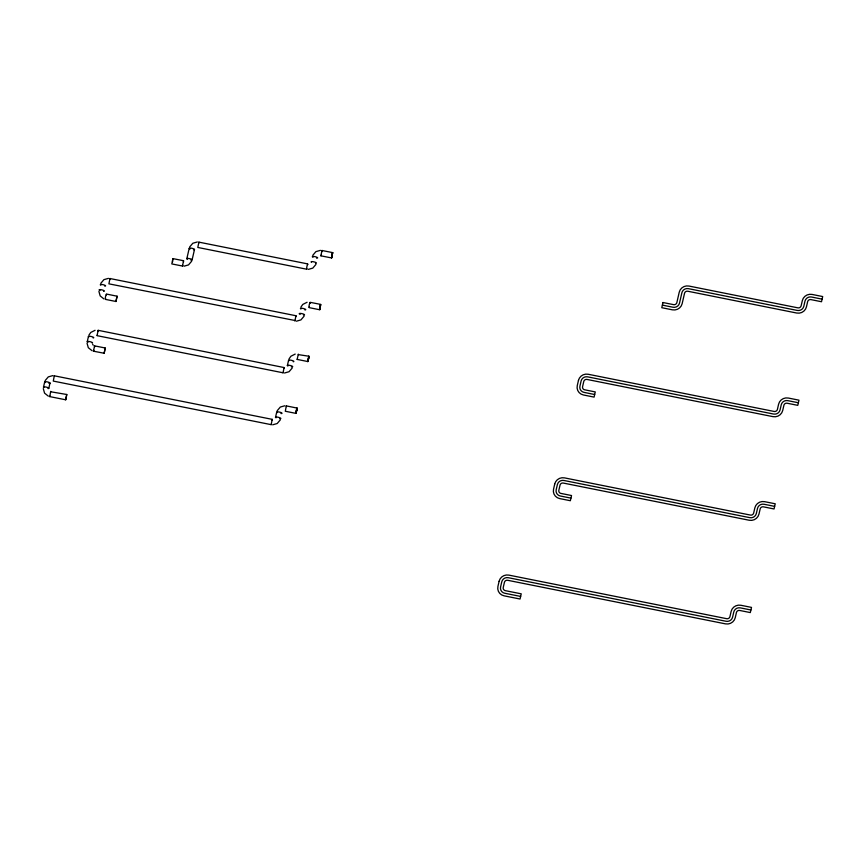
<?xml version="1.0" encoding="UTF-8"?>
<svg xmlns="http://www.w3.org/2000/svg" width="866" height="866" viewBox="0 0 866 866"><rect width="100%" height="100%" fill="white"/><g stroke="black" fill="none" stroke-linecap="round" stroke-linejoin="round"><path stroke-width="1.3" d="M50.899 391.8L66.79 394.506L65.664 399.811L66.769 394.474M298.337 354.616L308.891 356.229L307.863 361.555L308.783 358.308M54.45 376.418L54.32 375.757L53.281 381.083L271.177 424.654L271.491 423.972M286.462 406.587L286.375 405.905L297.049 408.07L296.075 413.244L296.919 410.116M307.874 264.585C307.636 262.355 305.882 270.257 307.04 268.731M98.183 331.18L98.129 330.314L284.102 367.552L284.135 368.386M106.486 294.916C106.28 292.091 104.44 301.011 105.717 298.694M110.047 279.372L109.993 278.506L108.899 283.842L295.165 320.539M172.951 259.454L172.897 258.588L171.804 263.924L182.499 266.035L182.813 265.364M198.953 242.978L198.899 242.112L197.805 247.449L306.78 269.229M295.999 316.577L295.945 315.711L294.916 321.037M94.6 346.941L94.567 345.859L93.474 351.195L104.201 353.263L105.197 347.98L94.502 345.87M272.238 420.411L272.216 419.328L271.177 424.654M310.158 303.381C310.201 299.766 308.047 309.314 309.411 306.943M322.033 251.573L321.968 250.48L320.896 255.827L331.591 257.938L332.652 252.645L331.591 257.938M183.527 262.019L183.527 260.709L172.832 258.598M295.999 411.567L295.955 413.385L285.304 411.253L286.289 405.97M296.962 409.856L297.07 408.113M308.826 358.048L308.837 356.24L307.798 361.577L308.805 356.262M296.042 411.296L296.919 408.092L295.901 413.342M172.789 260.666L172.54 261.922M43.495 387.178L44.675 382.003M48.81 388.249L49.99 383.064M87.239 341.756L88.419 336.571M186.818 258.728L189.199 248.369M192.133 259.789L194.504 249.43M275.507 417.347L276.698 412.162M287.371 365.539L288.562 360.364M93.907 350.319L93.539 351.185M283.42 371.979L283.095 372.802L97.057 335.662L98.15 330.347M321.34 254.94L320.972 255.816M97.414 334.969L97.187 335.521M50.044 396.108L49.795 396.617L65.729 399.8M297.493 358.925L297.168 359.444L298.294 354.129M45.151 380.575L48.301 376.883L52.826 375.606M100.77 283.334L103.92 279.642L108.445 278.365M88.895 335.142L90.778 332.447L95.076 330.292M189.665 246.94L192.826 243.249L197.34 241.971M191.657 261.218L188.507 264.909L183.982 266.198M312.767 255.318L315.917 251.627L320.442 250.35M315.949 264.411L312.799 268.114L308.274 269.391M300.903 307.127L302.775 304.431L307.084 302.266M304.074 316.22L300.924 319.911L296.399 321.199M289.038 358.935L290.911 356.24L295.209 354.075M292.21 368.028L289.06 371.72L284.535 372.997M277.174 410.744L280.324 407.042L284.849 405.764M280.346 419.837L277.196 423.528L272.671 424.805M320.637 304.496L319.77 309.703L320.756 304.421L310.071 302.31M50.715 391.345L49.752 396.628M105.197 347.98L104.158 353.306M183.527 260.709L182.499 266.035M332.544 252.645L331.537 257.96L332.631 252.612L321.968 250.48M117.062 296.172L115.957 301.52L117.083 296.204L106.41 294.039M54.277 375.801L272.151 419.339M284.08 367.52L283.052 372.845M297.233 359.433L307.863 361.555M319.727 309.747L309.097 307.625M295.88 315.722L109.928 278.516M822.105 299.149L811.485 297.016A5.456 5.272 -15.5 0 0 804.979 301.141L803.8 306.315A5.456 5.272 -15.5 0 1 797.294 310.439L688.383 288.649A5.456 5.272 -15.5 0 0 681.878 292.762L679.507 303.122A5.456 5.272 -15.5 0 1 673.012 307.246L662.382 305.113M198.834 242.123L307.744 263.913M798.376 402.755L787.746 400.633A5.456 5.272 -15.5 0 0 781.251 404.747L780.06 409.932A5.456 5.272 -15.5 0 1 773.565 414.045L587.613 376.851A5.456 5.272 -15.5 0 0 581.108 380.964L579.928 386.139A5.456 5.272 -15.5 0 0 584.052 392.385L594.671 394.517M105.403 299.376L116.033 301.498M774.637 506.372L764.018 504.25A5.456 5.272 -15.5 0 0 757.512 508.364L756.332 513.549A5.456 5.272 -15.5 0 1 749.826 517.662L563.874 480.457A5.456 5.272 -15.5 0 0 557.379 484.581L556.188 489.755A5.456 5.272 -15.5 0 0 560.313 496.002L570.943 498.123M750.909 609.989L740.278 607.867A5.456 5.272 -15.5 0 0 733.783 611.981L732.593 617.166A5.456 5.272 -15.5 0 1 726.098 621.279L508.266 577.698A5.456 5.272 -15.5 0 0 501.76 581.811L500.58 586.996A5.456 5.272 -15.5 0 0 504.705 593.242L520.639 596.425M98.908 291.431L100.175 295.901L103.833 298.878M87.044 343.239L88.31 347.71L92.11 350.752M43.3 388.661L44.567 393.142L48.366 396.184M93.247 345.22L92.662 344.322M277.228 412.617A2.728 0.617 12.9 0 1 277.737 411.848A2.728 0.617 12.9 0 1 281.472 412.779A2.728 0.617 12.9 0 1 280.963 413.547M276.048 417.802A2.728 0.617 12.9 0 1 276.633 417.033A2.728 0.617 12.9 0 1 280.389 418.018A2.728 0.617 12.9 0 1 279.545 418.722M45.389 382.545A2.728 0.617 12.9 0 1 45.584 381.679A2.728 0.617 12.9 0 1 49.405 382.577A2.728 0.617 12.9 0 1 48.94 383.389M43.874 387.546A2.728 0.617 12.9 0 1 44.61 386.864A2.728 0.617 12.9 0 1 48.215 387.762A2.728 0.617 12.9 0 1 47.966 388.574M288.941 360.732A2.728 0.617 12.9 0 1 289.601 360.04A2.728 0.617 12.9 0 1 293.163 360.884A2.728 0.617 12.9 0 1 293.228 361.739M287.913 365.993A2.728 0.617 12.9 0 1 288.497 365.225A2.728 0.617 12.9 0 1 292.253 366.21A2.728 0.617 12.9 0 1 291.42 366.913M88.808 336.939A2.728 0.617 12.9 0 1 89.469 336.246A2.728 0.617 12.9 0 1 93.019 337.09A2.728 0.617 12.9 0 1 93.095 337.957M87.953 342.297A2.728 0.617 12.9 0 1 87.888 341.431A2.728 0.617 12.9 0 1 91.428 342.102A2.728 0.617 12.9 0 1 92.218 343.098M300.967 309.01A2.728 0.617 12.9 0 1 301.4 308.231A2.728 0.617 12.9 0 1 305.092 309.097A2.728 0.617 12.9 0 1 304.908 309.941M300.156 314.358A2.728 0.617 12.9 0 1 300.015 313.405A2.728 0.617 12.9 0 1 303.901 314.282A2.728 0.617 12.9 0 1 303.511 315.116M100.824 285.217A2.728 0.617 12.9 0 1 101.268 284.438A2.728 0.617 12.9 0 1 104.948 285.315A2.728 0.617 12.9 0 1 104.764 286.148M100.012 290.575A2.728 0.617 12.9 0 1 99.806 289.623A2.728 0.617 12.9 0 1 103.639 290.435A2.728 0.617 12.9 0 1 103.574 291.333M313.005 257.289A2.728 0.617 12.9 0 1 313.2 256.423A2.728 0.617 12.9 0 1 317.021 257.321A2.728 0.617 12.9 0 1 316.555 258.133M311.489 262.29A2.728 0.617 12.9 0 1 312.225 261.608A2.728 0.617 12.9 0 1 315.83 262.506A2.728 0.617 12.9 0 1 315.581 263.318M190.109 248.997A2.728 0.617 12.9 0 1 189.968 248.044A2.728 0.617 12.9 0 1 193.854 248.921A2.728 0.617 12.9 0 1 193.464 249.754M187.532 259.27A2.728 0.617 12.9 0 1 187.792 258.404A2.728 0.617 12.9 0 1 191.657 259.367A2.728 0.617 12.9 0 1 190.866 260.103M319.586 309.281L320.496 304.789L319.586 309.281M499.108 581.281L497.918 586.466A8.184 7.913 -15.5 0 0 504.109 595.83L520.055 599.023L521.235 593.838L505.3 590.644A2.728 2.641 -15.5 0 1 503.233 587.527L504.423 582.342A2.728 2.641 -15.5 0 1 507.671 580.285L725.502 623.866A8.184 7.913 -15.5 0 0 735.256 617.696L736.436 612.511A2.728 2.641 -15.5 0 1 739.683 610.454L750.313 612.576L751.504 607.402L740.874 605.269A8.184 7.913 -15.5 0 0 731.12 611.45L729.941 616.635A2.728 2.641 -15.5 0 1 726.693 618.692L508.862 575.111A8.184 7.913 -15.5 0 0 499.108 581.281M554.716 484.051L553.536 489.225A8.184 7.913 -15.5 0 0 559.717 498.589L570.348 500.721L571.538 495.536L560.908 493.414A2.728 2.641 -15.5 0 1 558.841 490.286L560.031 485.112A2.728 2.641 -15.5 0 1 563.279 483.055L749.231 520.25A8.184 7.913 -15.5 0 0 758.984 514.079L760.175 508.894A2.728 2.641 -15.5 0 1 763.422 506.837L774.042 508.97L775.232 503.785L764.602 501.663A8.184 7.913 -15.5 0 0 754.86 507.833L753.669 513.018A2.728 2.641 -15.5 0 1 750.421 515.075L564.47 477.87A8.184 7.913 -15.5 0 0 554.716 484.051M578.456 380.434L577.265 385.608A8.184 7.913 -15.5 0 0 583.457 394.983L594.087 397.104L595.267 391.919L584.647 389.797A2.728 2.641 -15.5 0 1 582.58 386.68L583.771 381.495A2.728 2.641 -15.5 0 1 587.018 379.438L772.97 416.643A8.184 7.913 -15.5 0 0 782.712 410.462L783.903 405.288A2.728 2.641 -15.5 0 1 787.151 403.22L797.781 405.353L798.972 400.168L788.341 398.046A8.184 7.913 -15.5 0 0 778.588 404.216L777.408 409.401A2.728 2.641 -15.5 0 1 774.15 411.458L588.198 374.253A8.184 7.913 -15.5 0 0 578.456 380.434M662.977 302.526L661.786 307.701L672.417 309.833A8.184 7.913 -15.5 0 0 682.159 303.652L684.541 293.293A2.728 2.641 -15.5 0 1 687.788 291.236L796.698 313.027A8.184 7.913 -15.5 0 0 806.452 306.845L807.642 301.671A2.728 2.641 -15.5 0 1 810.89 299.604L821.509 301.736L822.7 296.551L812.07 294.429A8.184 7.913 -15.5 0 0 802.327 300.599L801.137 305.785A2.728 2.641 -15.5 0 1 797.889 307.841L688.968 286.051A8.184 7.913 -15.5 0 0 679.225 292.232L676.855 302.591A2.728 2.641 -15.5 0 1 673.596 304.648L662.977 302.526"/></g></svg>
